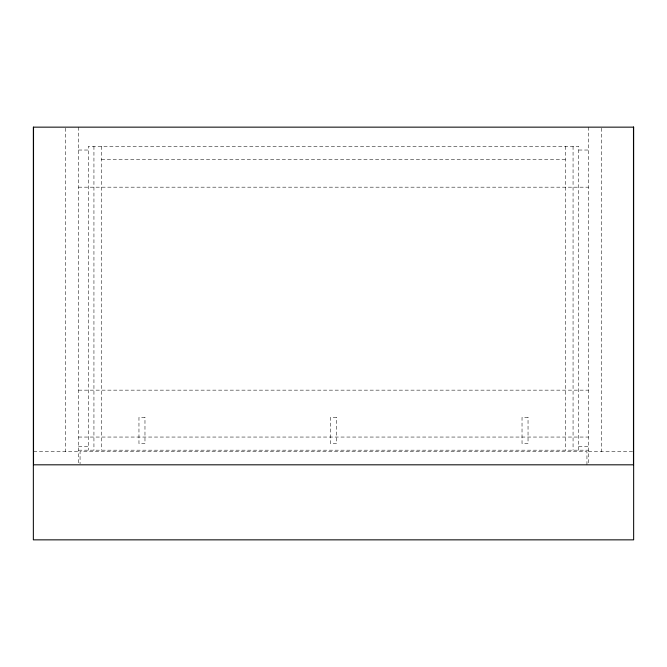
<?xml version="1.0" encoding="UTF-8"?>
<svg xmlns="http://www.w3.org/2000/svg" width="667" height="667" viewBox="0 0 667 667"><rect width="100%" height="100%" fill="white"/><g stroke="black" fill="none" stroke-linecap="round" stroke-linejoin="round"><path stroke-width="0.5" stroke-dasharray="3.33 2.5" d="M78.556 150.033L88.311 150.033M578.689 150.033L588.436 150.033M101.442 159.413L565.558 159.413M78.556 187.177L588.436 187.177M78.564 390.153L588.436 390.153M78.564 437.052L588.436 437.052M78.556 446.431L88.311 446.431M578.689 446.431L588.436 446.431M78.564 450.183L588.436 450.183M33.533 451.684L78.556 451.684M588.436 451.684L633.467 451.684M601.567 128.189L601.567 451.684M588.436 127.147L588.444 464.816M586.943 464.816L586.943 451.684L80.057 451.684L80.057 463.807M578.689 450.183L578.689 146.281L88.311 146.281L88.311 450.183M573.061 146.281L573.061 450.183M565.558 146.281L565.558 450.183M101.442 146.281L101.442 450.183M93.939 146.281L93.939 450.183M78.556 127.147L78.556 464.816M65.424 128.189L65.424 451.684M144.972 417.359L138.961 417.359L138.961 443.622L144.972 443.622L144.972 417.359M336.502 417.359L330.498 417.359L330.498 443.622L336.502 443.622L336.502 417.359M528.039 417.359L522.028 417.359L522.028 443.622L528.039 443.622L528.039 417.359"/><path stroke-width="1" d="M633.467 127.147L633.467 464.816L33.533 464.816L33.533 127.147M633.65 127.147L33.35 127.147L33.35 539.853L633.65 539.853L633.65 127.147"/></g></svg>
